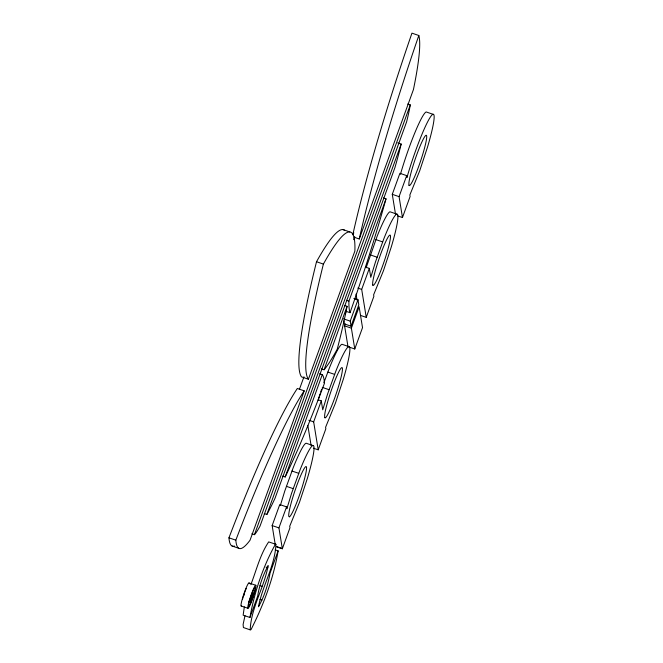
<?xml version="1.0" encoding="UTF-8"?>
<svg xmlns="http://www.w3.org/2000/svg" width="663" height="663" viewBox="0 0 663 663"><rect width="100%" height="100%" fill="white"/><g stroke="black" fill="none" stroke-linecap="round" stroke-linejoin="round"><path stroke-width="0.99" d="M244.34 606.877L243.147 615.173L249.934 617.485C254.459 592.167 262.896 566.658 275.452 544.215L275.924 544.315C275.021 565.978 262.316 585.669 258.504 606.769C264.214 596.617 268.051 584.774 269.982 573.304L278.12 550.854L275.211 549.859M278.12 550.854C273.637 578.086 263.484 605.087 250.987 629.668L250.191 629.85C251.095 607.656 264.322 587.319 268.134 565.605C263.128 574.937 259.258 585.504 257.7 596.054L249.934 617.485M244.987 615.736L243.097 624.496L243.412 627.538L250.191 629.85M280.325 505.546L284.808 490.96L293.228 467.664A48.73 5.238 -71.3 0 1 306.082 443.207L312.861 445.519M400.46 174.294L401.214 171.609A48.73 5.238 -71.3 0 1 426.218 111.956L432.997 114.268M318.099 400.253L320.113 393.847M366.133 267.777L377.139 236.243A48.73 5.238 -71.3 0 1 389.993 211.787L396.772 214.099M244.117 595.175L244.34 594.479M250.829 584.675C256.415 570.387 260.004 554.724 268.672 541.903L275.924 544.315M320.685 392.015L321.646 389.239M323.875 382.775L329.105 368.719A48.73 5.238 -71.3 0 1 341.959 344.263L348.738 346.575M353.089 234.694L353.793 232.754M299.394 389.396L303.977 376.758M353.694 239.65L354.746 236.732M304.201 390.83L250.034 540.229A225.975 24.282 -71.3 0 1 235.829 540.163L228.95 537.817A275.866 29.644 -71.3 0 1 297.322 388.485L304.201 390.83A275.866 29.644 -71.3 0 0 235.829 540.163M308.403 379.236L354.879 251.053A283.142 30.423 -71.3 0 0 323.395 264.081L316.516 261.736A294.488 31.642 -71.3 0 0 301.524 376.891L308.403 379.236A294.488 31.642 -71.3 0 1 323.395 264.081M354.1 237.221L359.263 238.978L413.43 89.58A225.975 24.282 -71.3 0 0 418.817 35.495L411.938 33.15A275.866 29.644 -71.3 0 0 352.815 234.702M251.874 533.798L254.451 534.676L410.281 104.895L407.704 104.016M264.272 513.593L266.849 514.471L401.165 144.045L397.725 142.868M282.587 476.109L285.165 476.987L322.268 374.653L319.69 373.775M321.489 368.901L324.066 369.78L347.072 306.339L344.495 305.461M345.746 311.22L350.047 312.687A233.865 25.128 -71.3 0 1 348.912 301.176L386.015 198.842L383.438 197.964M345.208 313.955L346.268 311.038M275.228 544.472L272.153 525.577L279.769 504.56L286.557 506.872L286.864 508.753L291.596 493.272L300.016 469.976A48.73 5.238 -71.3 0 1 313.524 445.71A48.73 5.238 -71.3 0 1 307.433 478.197L299.552 502.098L289.706 526.24L289.955 527.765L282.339 548.782L276.521 546.793M354.771 348.995L351.382 328.168L359.122 306.803L362.52 327.638L354.771 348.995L347.984 346.683L344.594 325.848L345.299 323.909M395.521 214.224L392.281 194.325L399.905 173.308L406.684 175.62L406.991 177.502L407.994 173.921A48.73 5.238 -71.3 0 1 430.917 116.257A48.73 5.238 -71.3 0 1 427.56 146.954L419.687 170.847L409.842 194.997L410.09 196.513L402.466 217.53L397.626 215.881M313.367 448.188L318.207 449.837L313.657 421.875L321.273 400.858L318.373 399.872M360.432 315.373L366.241 317.362L361.691 289.399L369.308 268.382L365.437 267.056M250.722 601.996L251.584 597.935L252.694 594.877L252.885 596.037L253.457 594.462L253.001 591.636C250.241 599.037 250.564 598.341 250.722 601.996L248.766 601.217M343.782 320.842L344.279 323.884L351.059 326.196L358.807 304.839L357.962 299.676L354.083 298.358M282.339 548.782L278.932 527.889L286.557 506.872M402.466 217.53L399.068 196.638L406.684 175.62M318.207 449.837L325.831 428.82L325.583 427.303L335.428 403.154L343.301 379.261A48.73 5.238 -71.3 0 0 349.401 346.766A48.73 5.238 -71.3 0 0 335.892 371.04L327.472 394.336L322.732 409.809L321.273 400.858M366.241 317.362L373.866 296.344L373.617 294.82L383.463 270.678L391.336 246.777A48.73 5.238 -71.3 0 0 397.435 214.282A48.73 5.238 -71.3 0 0 383.927 238.556L375.507 261.852L370.766 277.333L369.308 268.382M392.281 194.325L399.068 196.638M375.871 239.592L382.65 241.912M342.978 229.597L349.857 231.942M370.319 254.907L377.106 257.219M357.813 288.074L361.691 289.399M354.1 298.441L357.979 299.759L350.23 321.124L343.451 318.812M346.335 300.289L348.912 301.176M344.594 325.848L351.382 328.168M327.837 372.076L334.616 374.388M322.284 387.383L329.072 389.695M308.809 420.226L313.657 421.875M291.96 471.02L298.748 473.332M286.408 486.327L293.195 488.639M272.153 525.577L278.932 527.889M276.587 546.602L282.405 548.591M232.125 546.03L239.003 548.376M266.029 567.097L267.96 567.76M260.037 585.628L261.976 586.291M249.064 582.976L255.852 585.288A12.183 1.309 -71.3 0 1 250.747 603.529A12.183 1.309 -71.3 0 1 249.031 601.532A12.183 1.309 -71.3 0 1 255.852 585.288M259.995 599.451L261.935 600.114M241.117 605.957L247.904 608.269M356.048 294.074L357.017 300.066M350.221 321.041L351.059 326.196M307.847 425.555L311.104 445.528M386.015 198.842A211.895 22.774 -71.3 0 1 350.047 312.687M316.516 261.736A283.142 30.423 -71.3 0 1 344.362 230.111M359.263 238.978A275.866 29.644 -71.3 0 1 418.817 35.495M254.451 534.676A74.621 8.014 -71.3 0 0 260.029 526.107L406.585 121.901A71.281 7.658 -71.3 0 0 410.281 104.895M285.165 476.987A211.895 22.774 -71.3 0 0 324.431 383.338A233.865 25.128 -71.3 0 0 322.268 374.653M266.849 514.471A101.737 10.931 -71.3 0 0 275.104 498.054L394.949 167.532A92.812 9.97 -71.3 0 0 401.165 144.045M347.072 306.339A202.861 21.796 -71.3 0 1 337.252 349.119A200.98 21.597 -71.3 0 1 324.066 369.78M234.52 546.047A225.975 24.282 -71.3 0 1 228.95 537.817M241.514 605.866A12.183 1.309 -71.3 0 1 244.1 593.31A12.183 1.309 -71.3 0 1 249.189 583.664M242.534 599.195A9.97 1.069 -71.3 0 1 242.948 597.703M243.188 596.915A9.97 1.069 -71.3 0 1 246.255 588.396M250.813 598.739L252.644 594.562L252.487 593.584L250.813 598.739M289.499 516.8L288.828 516.46A26.578 2.859 -71.3 0 1 300.074 477.062A26.578 2.859 -71.3 0 1 304.408 479.266A26.578 2.859 -71.3 0 1 289.499 516.8M408.963 185.209L408.889 183.187A26.578 2.859 -71.3 0 1 422.348 141.004A26.578 2.859 -71.3 0 1 422.803 154.114A26.578 2.859 -71.3 0 1 408.963 185.209M372.739 285.04L372.664 283.01A26.578 2.859 -71.3 0 1 386.123 240.826A26.578 2.859 -71.3 0 1 386.579 253.946A26.578 2.859 -71.3 0 1 372.739 285.04M324.704 417.516L324.63 415.486A26.578 2.859 -71.3 0 1 338.089 373.31A26.578 2.859 -71.3 0 1 338.544 386.421A26.578 2.859 -71.3 0 1 324.704 417.516M250.448 603.463A9.97 1.069 -71.3 0 0 255.214 587.658A9.97 1.069 -71.3 0 0 249.968 599.228A9.97 1.069 -71.3 0 0 250.448 603.463"/></g></svg>
